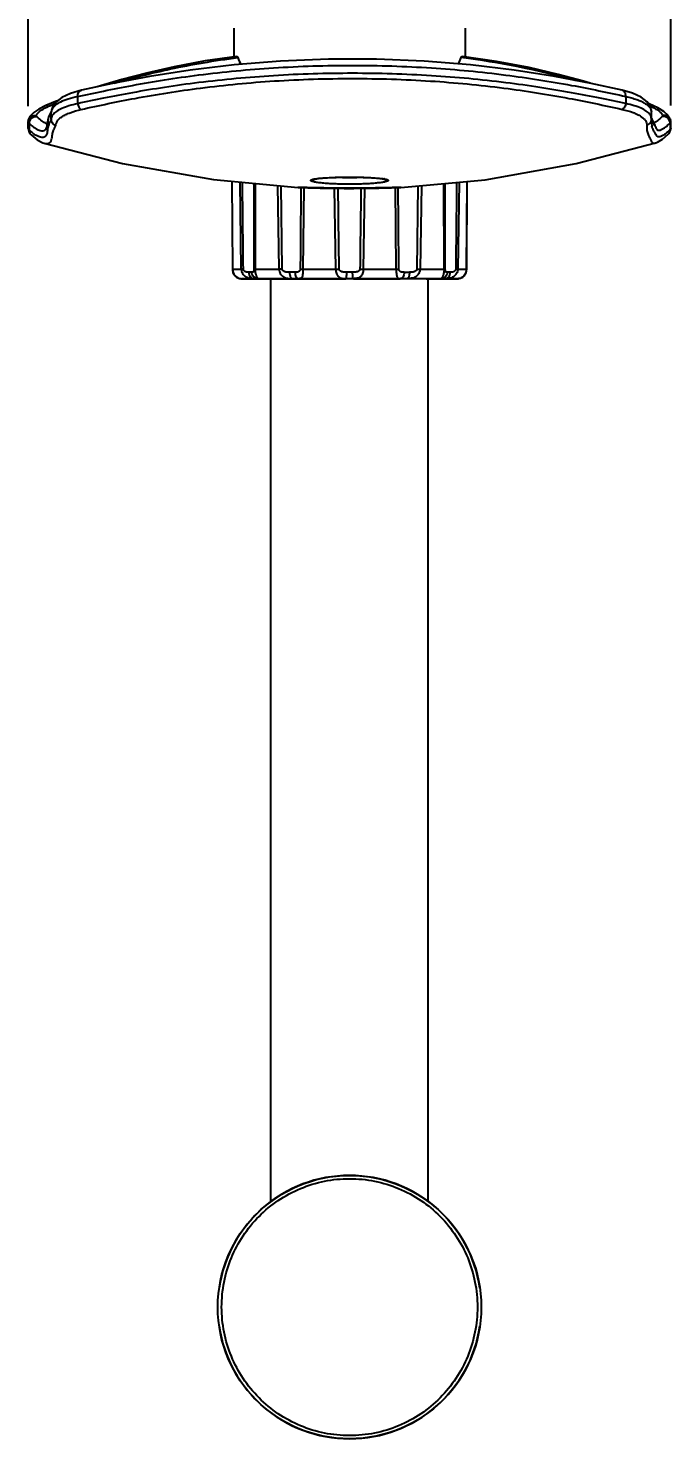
# Model space of a CAD drawing. Header units: millimetres. Extents: x 3856 to 4906, y -261 to 1224.
# Drawn here: x 4569.6 to 4669.5, y 260.4 to 480 of the extents above; entities that cross this region are included whole.
import ezdxf

# ---------------------------------------------------------------- set-up
doc = ezdxf.new("R2010")
doc.units = ezdxf.units.MM
doc.header["$LTSCALE"] = 0.1
doc.layers.add('02___PRT_ALL_AXES', color=7, linetype='Continuous')
doc.styles.get("Standard").update_dxf_attribs({"font": 'arial.ttf'})
doc.dimstyles.new('STANDARD-2', dxfattribs={"dimscale": 5, "dimtxt": 2.5, "dimasz": 2.5, "dimexe": 0.5, "dimexo": 0.5, "dimgap": 0.5, "dimtad": 1, "dimzin": 12, "dimdsep": 46, "dimtxsty": 'Standard', "dimcen": 0.09, "dimclrd": 1, "dimclre": 1, "dimadec": 0, "dimazin": 0, "dimtp": 0.01, "dimtm": 0.01, "dimtfac": 1, "dimtofl": 0, "dimtmove": 0, "dimatfit": 3, "dimldrblk": 'DOT', "dimfxl": 0, "dimtolj": 1, "dimarcsym": 0})

# ---------------------------------------------------------------- blocks, each defined once
blk = doc.blocks.new('*D179')
at = {"color": 3, "lineweight": -2}
for p, q in [((4569.57, 467.84), (4569.57, 521.74)), ((4669.55, 467.94), (4669.55, 521.74)), ((4582.07, 519.24), (4657.05, 519.24))]:
    blk.add_line(p, q, dxfattribs=at)
at = {"color": 3}
for points in [[(4582.07, 521.32), (4582.07, 517.16), (4569.57, 519.24)], [(4657.05, 521.32), (4657.05, 517.16), (4669.55, 519.24)]]:
    blk.add_solid(points, dxfattribs=at)
at = {"layer": 'Defpoints', "color": 0}
for p in [(4669.55, 519.24), (4569.57, 465.34), (4669.55, 465.44)]:
    blk.add_point(p, dxfattribs=at)
at = {"color": 0, "insert": (4654.61, 534.51), "char_height": 12.5, "attachment_point": 2}
blk.add_mtext('\\A1;100', dxfattribs=at)
blk = doc.blocks.new('_Dot')
at = {"color": 0, "linetype": 'ByBlock', "lineweight": -2}
blk.add_line((-0.5, 0), (-1, 0), dxfattribs=at)
at = {"color": 0, "linetype": 'ByBlock', "const_width": 0.5}
blk.add_lwpolyline([(-0.25, 0, 1), (0.25, 0, 1)], format="xyb", close=True, dxfattribs=at)

msp = doc.modelspace()

# ---------------------------------------------------------------- linework, layer by layer
at = {"color": 7, "linetype": 'Continuous'}
for p, q in [((4601.562, 479.98), (4601.562, 475.531)), ((4637.562, 479.98), (4637.562, 475.53)), ((4577.833, 470.312), (4577.833, 470.313)), ((4661.965, 470.325), (4661.965, 470.325)), ((4573.176, 467.114), (4572.726, 466.159)), ((4573.263, 467.601), (4573.131, 466.865)), ((4573.131, 465.803), (4573.131, 466.871)), ((4573.131, 465.804), (4573.132, 465.736)), ((4573.132, 465.741), (4573.132, 465.736)), ((4666.522, 465.506), (4666.531, 465.733)), ((4666.531, 465.734), (4666.531, 465.733)), ((4666.538, 465.897), (4666.538, 466.965)), ((4666.538, 466.965), (4666.538, 466.958)), ((4666.664, 465.79), (4666.642, 465.915)), ((4666.955, 465.214), (4666.664, 465.79)), ((4669.53, 465.648), (4669.166, 466.41)), ((4669.529, 465.65), (4669.53, 465.648)), ((4669.549, 465.437), (4669.529, 465.65)), ((4569.559, 465.484), (4569.556, 465.399)), ((4569.556, 464.347), (4569.556, 465.399)), ((4569.556, 464.348), (4569.625, 463.952)), ((4569.997, 463.403), (4569.997, 463.404)), ((4666.522, 465.506), (4666.522, 465.506)), ((4669.163, 463.49), (4669.163, 463.49)), ((4669.51, 464.087), (4669.549, 464.386)), ((4669.549, 464.386), (4669.549, 465.437)), ((4669.549, 465.437), (4669.549, 465.437)), ((4572.043, 462.087), (4572.046, 462.086)), ((4667.186, 462.124), (4667.205, 462.13)), ((4598.402, 456.402), (4611.543, 455.199)), ((4601.238, 456.142), (4601.333, 442.469)), ((4601.246, 456.141), (4601.34, 442.467)), ((4602.71, 442.469), (4602.525, 456.024)), ((4604.874, 455.809), (4604.851, 442.47)), ((4608.594, 442.471), (4608.376, 455.488)), ((4609.086, 442.479), (4608.918, 455.439)), ((4611.544, 455.198), (4611.502, 455.201)), ((4611.574, 455.197), (4611.544, 455.198)), ((4611.574, 455.197), (4611.644, 455.194)), ((4611.644, 455.194), (4611.861, 455.185)), ((4611.861, 455.185), (4612.513, 455.162)), ((4612.176, 455.184), (4613.073, 455.16)), ((4612.43, 455.165), (4612.304, 442.471)), ((4612.43, 455.177), (4612.43, 455.165)), ((4612.513, 455.162), (4613.048, 455.145)), ((4613.048, 455.145), (4613.539, 455.131)), ((4613.073, 455.16), (4613.899, 455.139)), ((4613.539, 455.131), (4614.113, 455.115)), ((4613.899, 455.139), (4614.54, 455.125)), ((4614.113, 455.115), (4614.541, 455.105)), ((4614.54, 455.125), (4615.069, 455.115)), ((4614.541, 455.105), (4615.001, 455.095)), ((4615.001, 455.095), (4615.494, 455.085)), ((4615.069, 455.115), (4615.64, 455.105)), ((4615.494, 455.085), (4616.034, 455.076)), ((4615.64, 455.105), (4616.25, 455.096)), ((4616.25, 455.096), (4616.673, 455.091)), ((4616.673, 455.091), (4617.104, 455.086)), ((4617.104, 455.086), (4617.538, 455.082)), ((4617.418, 442.472), (4617.224, 455.06)), ((4617.538, 455.082), (4617.973, 455.079)), ((4617.973, 455.079), (4618.406, 455.076)), ((4618.406, 455.076), (4618.836, 455.074)), ((4618.836, 455.074), (4619.264, 455.074)), ((4619.233, 455.048), (4619.738, 455.048)), ((4619.264, 455.074), (4619.688, 455.073)), ((4619.688, 455.073), (4620.107, 455.074)), ((4619.738, 455.048), (4620.231, 455.049)), ((4620.107, 455.074), (4620.521, 455.075)), ((4620.231, 455.049), (4620.71, 455.051)), ((4620.521, 455.075), (4620.93, 455.077)), ((4620.71, 455.051), (4621.177, 455.054)), ((4620.93, 455.077), (4621.529, 455.081)), ((4621.177, 455.054), (4621.632, 455.058)), ((4621.529, 455.081), (4622.112, 455.087)), ((4621.632, 455.058), (4622.075, 455.062)), ((4621.896, 455.06), (4621.702, 442.472)), ((4622.075, 455.062), (4622.506, 455.068)), ((4622.112, 455.087), (4622.677, 455.094)), ((4622.506, 455.068), (4622.925, 455.074)), ((4622.677, 455.094), (4623.222, 455.101)), ((4622.925, 455.074), (4623.331, 455.08)), ((4623.222, 455.101), (4623.747, 455.11)), ((4623.331, 455.08), (4623.725, 455.087)), ((4623.725, 455.087), (4624.106, 455.095)), ((4623.747, 455.11), (4624.413, 455.122)), ((4624.106, 455.095), (4624.652, 455.107)), ((4624.413, 455.122), (4625.036, 455.136)), ((4624.652, 455.107), (4625.167, 455.12)), ((4625.036, 455.136), (4625.748, 455.152)), ((4625.167, 455.12), (4625.647, 455.133)), ((4625.647, 455.133), (4626.087, 455.146)), ((4625.748, 455.152), (4627.438, 455.198)), ((4626.087, 455.146), (4626.599, 455.162)), ((4626.599, 455.162), (4627.097, 455.18)), ((4626.816, 442.471), (4626.69, 455.165)), ((4627.097, 455.18), (4627.419, 455.192)), ((4627.419, 455.192), (4627.533, 455.197)), ((4627.438, 455.198), (4627.523, 455.2)), ((4627.523, 455.2), (4627.54, 455.2)), ((4627.533, 455.197), (4627.56, 455.198)), ((4627.603, 455.201), (4627.56, 455.198)), ((4630.202, 455.44), (4630.035, 442.479)), ((4630.745, 455.49), (4630.526, 442.471)), ((4634.27, 442.47), (4634.247, 455.81)), ((4636.598, 456.025), (4636.413, 442.469)), ((4637.784, 442.467), (4637.878, 456.142)), ((4637.791, 442.469), (4637.886, 456.143)), ((4602.565, 440.99), (4602.722, 440.98)), ((4604.681, 440.978), (4602.72, 440.98)), ((4602.762, 440.98), (4602.726, 440.98)), ((4602.726, 440.98), (4602.758, 440.98)), ((4602.762, 440.98), (4605.282, 440.982)), ((4606.313, 440.977), (4604.681, 440.978)), ((4605.282, 440.982), (4610.62, 440.984)), ((4610.62, 440.982), (4606.313, 440.98)), ((4610.62, 440.984), (4618.957, 440.984)), ((4618.957, 440.983), (4610.62, 440.982)), ((4627.457, 440.984), (4618.957, 440.984)), ((4619.56, 440.983), (4618.957, 440.983)), ((4627.457, 440.983), (4619.56, 440.983)), ((4632.741, 440.983), (4627.457, 440.984)), ((4628.585, 440.982), (4627.457, 440.983)), ((4632.812, 440.98), (4628.585, 440.982)), ((4632.741, 440.983), (4634.443, 440.982)), ((4633.843, 440.977), (4632.812, 440.977)), ((4636.399, 440.98), (4633.843, 440.977)), ((4634.443, 440.982), (4636.399, 440.98)), ((4636.408, 440.98), (4636.367, 440.98)), ((4636.402, 440.98), (4636.399, 440.98)), ((4636.402, 440.98), (4636.556, 440.99))]:
    msp.add_line(p, q, dxfattribs=at)
at = {"color": 9, "linetype": 'Continuous'}
for p, q in [((4577.261, 468.23), (4577.261, 469.338)), ((4662.543, 469.35), (4662.543, 468.243)), ((4573.131, 466.877), (4573.131, 466.871)), ((4666.538, 466.972), (4666.538, 466.965)), ((4569.693, 465.179), (4569.693, 464.13)), ((4668.943, 463.719), (4668.91, 463.692)), ((4669.435, 465.233), (4669.435, 464.183)), ((4601.333, 442.469), (4601.34, 442.467)), ((4601.34, 442.467), (4602.71, 442.469)), ((4604.362, 441.982), (4603.88, 441.982)), ((4604.851, 442.47), (4608.594, 442.471)), ((4609.086, 442.479), (4608.594, 442.471)), ((4611.063, 441.984), (4610.228, 441.984)), ((4612.304, 442.471), (4617.418, 442.472)), ((4620.042, 441.985), (4619.078, 441.985)), ((4621.702, 442.472), (4626.816, 442.471)), ((4628.057, 441.984), (4628.892, 441.984)), ((4630.035, 442.479), (4630.526, 442.471)), ((4630.526, 442.471), (4634.27, 442.47)), ((4635.243, 441.982), (4634.761, 441.982)), ((4636.413, 442.469), (4637.784, 442.467)), ((4637.791, 442.469), (4637.784, 442.467)), ((4602.759, 440.98), (4602.758, 440.98)), ((4602.762, 440.98), (4602.759, 440.98)), ((4620.163, 440.984), (4625.728, 440.984)), ((4625.728, 440.984), (4627.457, 440.984)), ((4631.473, 440.983), (4632.741, 440.983)), ((4636.362, 440.98), (4636.366, 440.98)), ((4636.366, 440.98), (4636.399, 440.98))]:
    msp.add_line(p, q, dxfattribs=at)
at = {"color": 7, "linetype": 'Continuous'}
for points in [[(4661.965, 470.325), (4657.17, 471.369), (4651.481, 472.462), (4645.171, 473.463), (4638.359, 474.284), (4631.174, 474.861), (4623.759, 475.158), (4616.261, 475.159), (4608.833, 474.864), (4601.624, 474.288), (4594.777, 473.468), (4588.42, 472.466), (4582.675, 471.366), (4577.833, 470.312)], [(4602.039, 475.601), (4597.087, 474.878), (4592.266, 473.978), (4587.943, 472.998), (4584.128, 471.995), (4580.82, 471.019), (4580.283, 470.846)], [(4657.016, 471.399), (4655.977, 471.715), (4652.035, 472.784), (4647.509, 473.84), (4642.41, 474.815), (4637.084, 475.601)], [(4577.833, 470.313), (4576.159, 469.833), (4574.792, 469.215), (4573.834, 468.486), (4573.263, 467.601)], [(4666.538, 466.958), (4666.425, 467.635), (4665.875, 468.523), (4664.938, 469.247), (4663.598, 469.857), (4661.965, 470.325)], [(4574.107, 468.693), (4573.792, 468.573), (4572.322, 467.946), (4571.214, 467.39), (4570.404, 466.858), (4569.826, 466.245), (4569.559, 465.485)], [(4669.166, 466.41), (4668.484, 467.025), (4667.516, 467.596), (4666.182, 468.217), (4666.025, 468.28)], [(4572.726, 466.159), (4572.55, 465.194), (4572.511, 464.938)], [(4666.531, 465.734), (4666.538, 465.869), (4666.538, 465.897)], [(4569.625, 463.952), (4569.817, 463.603), (4569.997, 463.403)], [(4569.997, 463.404), (4570.965, 462.617), (4571.843, 462.154), (4572.046, 462.086)], [(4667.117, 464.91), (4667.135, 464.893), (4666.955, 465.214)], [(4667.205, 462.13), (4667.487, 462.235), (4668.277, 462.704), (4669.163, 463.49)], [(4669.163, 463.49), (4669.341, 463.712), (4669.51, 464.087)], [(4572.046, 462.086), (4584.236, 458.914), (4598.402, 456.402)], [(4627.559, 455.198), (4640.676, 456.398), (4654.841, 458.908), (4667.186, 462.124)], [(4611.717, 455.197), (4612.033, 455.188), (4612.176, 455.184)], [(4614.064, 456.462), (4614.066, 456.463), (4614.137, 456.482), (4614.283, 456.513), (4614.489, 456.547), (4614.745, 456.581), (4615.043, 456.614), (4615.376, 456.644), (4615.741, 456.671), (4616.134, 456.695), (4616.554, 456.717), (4617.001, 456.735), (4617.473, 456.751), (4617.972, 456.764), (4618.493, 456.773), (4619.03, 456.778), (4619.575, 456.78), (4620.119, 456.778), (4620.654, 456.772), (4621.171, 456.763), (4621.665, 456.75), (4622.132, 456.734), (4622.573, 456.715), (4622.988, 456.694), (4623.376, 456.67), (4623.735, 456.642), (4624.065, 456.613), (4624.36, 456.58), (4624.614, 456.546), (4624.818, 456.513), (4624.962, 456.482), (4624.977, 456.478)], [(4616.034, 455.076), (4616.326, 455.071), (4616.632, 455.067), (4616.945, 455.063), (4617.259, 455.06), (4617.568, 455.057), (4617.867, 455.054), (4618.156, 455.052), (4618.436, 455.051), (4618.708, 455.049), (4619.233, 455.048)], [(4601.334, 442.469), (4601.348, 442.263), (4601.42, 441.957), (4601.553, 441.671), (4601.744, 441.415), (4601.992, 441.204), (4602.283, 441.057), (4602.565, 440.99)], [(4601.35, 442.257), (4601.35, 442.253), (4601.424, 441.949), (4601.557, 441.663), (4601.749, 441.409), (4601.997, 441.201), (4602.287, 441.056)], [(4636.408, 440.98), (4636.552, 440.989), (4636.834, 441.054), (4637.128, 441.2), (4637.377, 441.41), (4637.57, 441.666), (4637.704, 441.954), (4637.777, 442.261), (4637.791, 442.468)], [(4636.556, 440.99), (4636.835, 441.055), (4637.126, 441.2), (4637.375, 441.409), (4637.567, 441.663), (4637.701, 441.949), (4637.775, 442.254), (4637.791, 442.469)], [(4602.287, 441.056), (4602.569, 440.989), (4602.72, 440.98)]]:
    msp.add_lwpolyline(points, dxfattribs=at)
for centre, radius, start, end in [((4611.613, 478.749), 9.994, 199.57217, 206.11689), ((4627.501, 478.757), 10.007, 334.27082, 340.4068), ((4602.725, 442.427), 1.447, 269.18713, 269.78792), ((4636.4, 442.341), 1.361, 270.32042, 271.16), ((4636.404, 442.212), 1.233, 271.09698, 278.00838)]:
    msp.add_arc(centre, radius, start, end, dxfattribs=at)
at = {"color": 9, "linetype": 'Continuous'}
for centre, radius, start, end in [((4621.688, 353.137), 123.21, 74.47427, 82.89488), ((4576.786, 464.776), 4.247, 168.74366, 170.79647), ((4574.67, 465.523), 1.612, 141.55378, 145.24265), ((4664.983, 465.577), 1.643, 37.59929, 38.99005), ((4669.496, 466.504), 2.97, 190.07185, 191.67961), ((4669.424, 466.489), 2.896, 191.67836, 194.93358), ((4669.393, 466.482), 2.864, 194.94478, 199.22539), ((4573.376, 467.614), 5.049, 231.46887, 232.314), ((4575.562, 463.996), 2.991, 158.50336, 160.34031), ((4669.463, 465.454), 2.938, 187.42577, 194.27802), ((4665.669, 467.636), 2.728, 297.86447, 298.97878), ((4668.462, 464.164), 0.972, 316.14308, 324.83927), ((4668.455, 464.168), 0.98, 324.90792, 0.9208), ((4611.048, 432.07), 23.137, 88.51869, 88.73393), ((4613.55, 457.285), 1.005, 267.84363, 306.66982), ((4625.549, 457.285), 1.005, 232.98651, 272.15344), ((4623.988, 450.911), 5.692, 79.85618, 80.06443), ((4627.789, 443.055), 12.148, 91.08055, 91.49687), ((4602.971, 442.481), 1.631, 180.49732, 191.58159), ((4602.922, 442.472), 1.581, 191.61191, 191.9249), ((4602.93, 442.474), 1.589, 191.92772, 203.46678), ((4602.893, 442.459), 1.549, 203.50125, 204.71086), ((4602.88, 442.453), 1.535, 204.70264, 213.7606), ((4602.844, 442.43), 1.492, 213.80145, 215.44459), ((4602.827, 442.417), 1.47, 215.43119, 225.33404), ((4615.367, 580.944), 138.487, 270.84828, 271.06417), ((4623.801, 583.588), 141.132, 268.93611, 269.14794), ((4636.299, 442.415), 1.468, 314.19252, 324.14568), ((4636.282, 442.428), 1.489, 324.13245, 325.81561), ((4636.245, 442.452), 1.534, 325.85828, 335.08952), ((4636.232, 442.458), 1.548, 335.08095, 336.23259), ((4636.195, 442.474), 1.588, 336.26902, 348.18967), ((4636.144, 442.482), 1.64, 348.25578, 359.47343), ((4602.787, 442.379), 1.415, 225.3947, 228.8366), ((4602.778, 442.369), 1.402, 228.8309, 237.34121), ((4602.738, 442.31), 1.332, 249.05594, 254.27037), ((4636.399, 441.955), 0.975, 270.00196, 270.51169), ((4636.388, 442.306), 1.327, 285.58505, 290.60019), ((4636.348, 442.366), 1.398, 302.25164, 310.42713), ((4636.34, 442.376), 1.412, 310.4223, 314.13246)]:
    msp.add_arc(centre, radius, start, end, dxfattribs=at)
for points, knots in [([(4582.913, 471.413), (4585.817, 472.26), (4590.421, 473.422), (4596.874, 474.658), (4600.383, 475.173), (4602.196, 475.401)], [0, 0, 0, 0, 0.4603703, 0.721939, 1, 1, 1, 1]), ([(4577.261, 469.338), (4578.595, 469.638), (4581.43, 470.247), (4585.923, 471.132), (4590.866, 471.978), (4598.164, 473.019), (4607.921, 473.947), (4620.011, 474.324), (4632.087, 473.945), (4643.472, 472.855), (4653.552, 471.264), (4659.745, 469.976), (4662.543, 469.35)], [0, 0, 0, 0, 0.0476823, 0.1011532, 0.1596981, 0.2225893, 0.3582652, 0.501333, 0.6442321, 0.7793949, 0.8999905, 1, 1, 1, 1]), ([(4662.543, 468.243), (4661.226, 468.532), (4658.423, 469.12), (4653.976, 469.976), (4649.072, 470.797), (4641.815, 471.81), (4632.092, 472.715), (4620.022, 473.084), (4607.935, 472.717), (4598.176, 471.815), (4590.873, 470.803), (4585.926, 469.979), (4581.432, 469.117), (4578.595, 468.522), (4577.261, 468.23)], [0, 0, 0, 0, 0.0470471, 0.0999555, 0.1580208, 0.2205179, 0.3556492, 0.4985403, 0.6416402, 0.7773655, 0.8403073, 0.8988768, 0.9523399, 1, 1, 1, 1]), ([(4577.261, 469.338), (4577.252, 469.45), (4577.263, 469.672), (4577.373, 469.975), (4577.567, 470.206), (4577.743, 470.292), (4577.833, 470.312)], [0, 0, 0, 0, 0.2766773, 0.536291, 0.7753732, 1, 1, 1, 1]), ([(4577.804, 467.325), (4580.592, 467.954), (4586.754, 469.243), (4596.773, 470.825), (4608.063, 471.9), (4620.011, 472.275), (4631.945, 471.899), (4643.19, 470.819), (4653.135, 469.24), (4659.241, 467.96), (4661.997, 467.338)], [0, 0, 0, 0, 0.1009692, 0.2223562, 0.3581328, 0.5013657, 0.6444155, 0.7796513, 0.9001855, 1, 1, 1, 1]), ([(4662.543, 469.35), (4662.552, 469.463), (4662.541, 469.685), (4662.429, 469.987), (4662.233, 470.219), (4662.055, 470.304), (4661.965, 470.325)], [0, 0, 0, 0, 0.2757086, 0.5349178, 0.7743871, 1, 1, 1, 1]), ([(4570.851, 466.36), (4570.845, 466.394), (4570.849, 466.467), (4570.896, 466.569), (4570.966, 466.667), (4571.052, 466.77), (4571.154, 466.876), (4571.323, 467.03), (4571.59, 467.227), (4571.979, 467.46), (4572.653, 467.813), (4573.21, 468.062), (4573.607, 468.231)], [0, 0, 0, 0, 0.0300246, 0.0614743, 0.0966217, 0.1354946, 0.1782889, 0.2254999, 0.3352156, 0.4674038, 0.6223799, 1, 1, 1, 1]), ([(4577.261, 469.338), (4576.753, 469.225), (4575.838, 468.991), (4574.787, 468.59), (4574.124, 468.225), (4573.653, 467.892), (4573.369, 467.589), (4573.256, 467.368)], [0, 0, 0, 0, 0.341738, 0.620222, 0.7361016, 0.8371364, 1, 1, 1, 1]), ([(4577.261, 468.23), (4576.801, 468.13), (4575.961, 467.922), (4574.845, 467.527), (4573.997, 467.084), (4573.559, 466.718), (4573.407, 466.526)], [0, 0, 0, 0, 0.3305549, 0.6064905, 0.8281292, 1, 1, 1, 1]), ([(4577.261, 468.23), (4577.277, 468.042), (4577.387, 467.683), (4577.651, 467.407), (4577.804, 467.325)], [0, 0, 0, 0, 0.5202359, 1, 1, 1, 1]), ([(4662.543, 468.243), (4662.528, 468.055), (4662.418, 467.695), (4662.151, 467.42), (4661.997, 467.338)], [0, 0, 0, 0, 0.5196078, 1, 1, 1, 1]), ([(4662.543, 469.35), (4662.85, 469.283), (4663.429, 469.142), (4664.234, 468.894), (4664.923, 468.623), (4665.495, 468.33), (4665.947, 468.02), (4666.279, 467.692), (4666.488, 467.342), (4666.537, 467.091), (4666.538, 466.972)], [0, 0, 0, 0, 0.1919124, 0.3633563, 0.5139984, 0.6441391, 0.7546958, 0.8477365, 0.9271985, 1, 1, 1, 1]), ([(4666.26, 466.611), (4666.111, 466.795), (4665.686, 467.145), (4664.867, 467.569), (4663.794, 467.949), (4662.986, 468.149), (4662.543, 468.243)], [0, 0, 0, 0, 0.1724571, 0.3942945, 0.6700326, 1, 1, 1, 1]), ([(4666.271, 467.892), (4666.548, 467.763), (4667.035, 467.521), (4667.584, 467.191), (4667.909, 466.932), (4668.119, 466.721), (4668.23, 466.537), (4668.253, 466.415)], [0, 0, 0, 0, 0.3627838, 0.6454779, 0.7581417, 0.8531932, 1, 1, 1, 1]), ([(4569.559, 465.484), (4569.571, 465.632), (4569.661, 465.925), (4569.974, 466.26), (4570.401, 466.428), (4570.709, 466.404), (4570.851, 466.361)], [0, 0, 0, 0, 0.2494765, 0.4990883, 0.7493399, 1, 1, 1, 1]), ([(4570.978, 466.132), (4570.833, 466.175), (4570.516, 466.192), (4570.082, 466.002), (4569.773, 465.641), (4569.695, 465.332), (4569.693, 465.179)], [0, 0, 0, 0, 0.2486296, 0.4988492, 0.7498183, 1, 1, 1, 1]), ([(4570.978, 466.132), (4570.958, 466.151), (4570.897, 466.214), (4570.846, 466.301), (4570.851, 466.36)], [0, 0, 0, 0, 0.3214692, 1, 1, 1, 1]), ([(4572.35, 465.146), (4572.127, 465.245), (4571.642, 465.543), (4571.21, 465.909), (4570.978, 466.132)], [0, 0, 0, 0, 0.4316454, 1, 1, 1, 1]), ([(4572.621, 465.605), (4572.63, 465.649), (4572.672, 465.839), (4572.729, 466.025), (4572.784, 466.163)], [0, 0, 0, 0, 0.2354124, 1, 1, 1, 1]), ([(4573.132, 465.741), (4573.094, 465.686), (4572.957, 465.481), (4572.845, 465.259), (4572.779, 465.092)], [0, 0, 0, 0, 0.2699625, 1, 1, 1, 1]), ([(4572.784, 466.163), (4572.805, 466.216), (4572.901, 466.44), (4573.025, 466.652), (4573.132, 466.807)], [0, 0, 0, 0, 0.2310924, 1, 1, 1, 1]), ([(4573.256, 467.368), (4573.216, 467.291), (4573.153, 467.131), (4573.131, 466.961), (4573.131, 466.877)], [0, 0, 0, 0, 0.508601, 1, 1, 1, 1]), ([(4573.345, 466.442), (4573.278, 466.346), (4573.17, 466.143), (4573.131, 465.914), (4573.131, 465.805)], [0, 0, 0, 0, 0.5173053, 1, 1, 1, 1]), ([(4573.862, 464.816), (4573.857, 464.94), (4573.892, 465.201), (4574.083, 465.573), (4574.405, 465.921), (4574.85, 466.249), (4575.417, 466.558), (4576.399, 466.967), (4577.22, 467.193), (4577.804, 467.325)], [0, 0, 0, 0, 0.0749987, 0.1555605, 0.248655, 0.3587039, 0.4880641, 0.6379545, 1, 1, 1, 1]), ([(4661.997, 467.338), (4662.57, 467.212), (4663.37, 466.988), (4664.327, 466.586), (4664.878, 466.284), (4665.307, 465.962), (4665.614, 465.62), (4665.791, 465.253), (4665.816, 464.997), (4665.807, 464.876)], [0, 0, 0, 0, 0.3632213, 0.5130243, 0.6421732, 0.7516984, 0.8442181, 0.9245331, 1, 1, 1, 1]), ([(4666.531, 465.733), (4666.523, 465.635), (4666.476, 465.44), (4666.319, 465.183), (4666.09, 464.984), (4665.904, 464.902), (4665.807, 464.876)], [0, 0, 0, 0, 0.2478294, 0.4965451, 0.7473241, 1, 1, 1, 1]), ([(4666.538, 465.898), (4666.538, 466.015), (4666.491, 466.263), (4666.363, 466.478), (4666.284, 466.58)], [0, 0, 0, 0, 0.4783441, 1, 1, 1, 1]), ([(4668.148, 466.185), (4667.953, 465.983), (4667.59, 465.642), (4667.18, 465.355), (4666.991, 465.25)], [0, 0, 0, 0, 0.5642567, 1, 1, 1, 1]), ([(4668.253, 466.415), (4668.256, 466.398), (4668.255, 466.31), (4668.196, 466.235), (4668.148, 466.185)], [0, 0, 0, 0, 0.2026246, 1, 1, 1, 1]), ([(4669.435, 465.233), (4669.433, 465.386), (4669.355, 465.695), (4669.047, 466.056), (4668.612, 466.246), (4668.294, 466.228), (4668.148, 466.185)], [0, 0, 0, 0, 0.2498103, 0.5005091, 0.7509265, 1, 1, 1, 1]), ([(4668.253, 466.415), (4668.448, 466.476), (4668.886, 466.474), (4669.239, 466.213), (4669.358, 466.048)], [0, 0, 0, 0, 0.5006471, 1, 1, 1, 1]), ([(4569.556, 465.399), (4569.556, 465.384), (4569.559, 465.365), (4569.565, 465.346), (4569.567, 465.341)], [0, 0, 0, 0, 0.735745, 1, 1, 1, 1]), ([(4569.556, 464.348), (4569.556, 464.311), (4569.592, 464.226), (4569.654, 464.164), (4569.693, 464.13)], [0, 0, 0, 0, 0.4129291, 1, 1, 1, 1]), ([(4569.567, 465.341), (4569.569, 465.335), (4569.58, 465.309), (4569.596, 465.286), (4569.609, 465.268)], [0, 0, 0, 0, 0.228466, 1, 1, 1, 1]), ([(4569.609, 465.268), (4569.614, 465.261), (4569.64, 465.229), (4569.669, 465.2), (4569.693, 465.179)], [0, 0, 0, 0, 0.2264322, 1, 1, 1, 1]), ([(4569.997, 463.404), (4569.9, 463.496), (4569.742, 463.723), (4569.691, 463.995), (4569.693, 464.13)], [0, 0, 0, 0, 0.4986532, 1, 1, 1, 1]), ([(4569.693, 465.179), (4569.879, 465.007), (4570.222, 464.699), (4570.74, 464.342), (4571.201, 464.118), (4571.607, 464.01), (4571.919, 464.023), (4572.125, 464.113), (4572.311, 464.264), (4572.484, 464.592), (4572.52, 464.895), (4572.542, 465.069)], [0, 0, 0, 0, 0.1970026, 0.3572491, 0.4866796, 0.592265, 0.6810104, 0.7225291, 0.7649902, 0.8640625, 1, 1, 1, 1]), ([(4570.231, 463.665), (4570.187, 463.699), (4570.004, 463.85), (4569.827, 464.008), (4569.693, 464.13)], [0, 0, 0, 0, 0.2348092, 1, 1, 1, 1]), ([(4572.746, 465.002), (4572.658, 464.757), (4572.583, 464.392), (4572.534, 463.933), (4572.48, 463.593), (4572.372, 463.306), (4572.192, 463.115), (4571.99, 462.996), (4571.67, 462.958), (4571.252, 463.054), (4570.777, 463.275), (4570.458, 463.489), (4570.289, 463.619)], [0, 0, 0, 0, 0.1917686, 0.2714431, 0.3397994, 0.4459795, 0.489534, 0.530746, 0.6164122, 0.7180896, 0.8435103, 1, 1, 1, 1]), ([(4572.046, 462.086), (4572.158, 462.052), (4572.372, 462.007), (4572.691, 462.029), (4572.965, 462.182), (4573.159, 462.477), (4573.234, 462.804), (4573.274, 463.123), (4573.325, 463.53), (4573.426, 463.98), (4573.631, 464.449), (4573.779, 464.692), (4573.862, 464.816)], [0, 0, 0, 0, 0.0930985, 0.1736081, 0.2494535, 0.3351728, 0.4462802, 0.5148906, 0.5924051, 0.77392, 0.8802792, 1, 1, 1, 1]), ([(4572.535, 465.073), (4572.519, 465.078), (4572.457, 465.101), (4572.396, 465.126), (4572.35, 465.146)], [0, 0, 0, 0, 0.2417138, 1, 1, 1, 1]), ([(4572.542, 465.069), (4572.546, 465.099), (4572.562, 465.228), (4572.578, 465.357), (4572.594, 465.455)], [0, 0, 0, 0, 0.2361854, 1, 1, 1, 1]), ([(4665.807, 464.876), (4665.795, 464.6), (4665.79, 464.098), (4665.98, 463.444), (4666.192, 463.022), (4666.347, 462.748), (4666.464, 462.538), (4666.563, 462.358), (4666.671, 462.219), (4666.75, 462.146), (4666.84, 462.099), (4666.943, 462.082), (4667.061, 462.091), (4667.143, 462.111), (4667.187, 462.124)], [0, 0, 0, 0, 0.2430849, 0.4363072, 0.5925445, 0.657615, 0.7139883, 0.8033416, 0.8382872, 0.868555, 0.8966347, 0.9260026, 0.9597553, 1, 1, 1, 1]), ([(4666.549, 465.074), (4666.545, 465.108), (4666.528, 465.251), (4666.522, 465.396), (4666.522, 465.506)], [0, 0, 0, 0, 0.2375174, 1, 1, 1, 1]), ([(4668.91, 463.692), (4668.757, 463.563), (4668.529, 463.393), (4668.222, 463.215), (4668.028, 463.124), (4667.857, 463.066), (4667.71, 463.039), (4667.582, 463.048), (4667.473, 463.097), (4667.382, 463.182), (4667.256, 463.354), (4667.137, 463.578), (4666.991, 463.841), (4666.854, 464.091), (4666.718, 464.388), (4666.646, 464.61), (4666.615, 464.729)], [0, 0, 0, 0, 0.172716, 0.2439722, 0.3053174, 0.3569256, 0.3992152, 0.4338557, 0.4656317, 0.4998958, 0.540441, 0.6483705, 0.7183844, 0.8002022, 0.8938168, 1, 1, 1, 1]), ([(4666.689, 465.539), (4666.731, 465.416), (4666.827, 465.193), (4666.942, 464.981), (4666.995, 464.882)], [0, 0, 0, 0, 0.5373277, 1, 1, 1, 1]), ([(4666.995, 464.882), (4667.063, 464.757), (4667.156, 464.583), (4667.279, 464.371), (4667.377, 464.228), (4667.528, 464.086), (4667.741, 464.083), (4667.92, 464.13), (4668.163, 464.224), (4668.511, 464.424), (4668.968, 464.771), (4669.274, 465.066), (4669.435, 465.233)], [0, 0, 0, 0, 0.1325033, 0.1838804, 0.2268423, 0.2949028, 0.3657497, 0.4120451, 0.4675739, 0.6065544, 0.7836307, 1, 1, 1, 1]), ([(4669.435, 464.183), (4669.393, 464.14), (4669.234, 463.98), (4669.069, 463.826), (4668.943, 463.719)], [0, 0, 0, 0, 0.2660405, 1, 1, 1, 1]), ([(4669.435, 465.233), (4669.453, 465.251), (4669.506, 465.307), (4669.549, 465.383), (4669.549, 465.437)], [0, 0, 0, 0, 0.3133216, 1, 1, 1, 1]), ([(4669.549, 464.385), (4669.549, 464.37), (4669.535, 464.291), (4669.48, 464.227), (4669.435, 464.183)], [0, 0, 0, 0, 0.200312, 1, 1, 1, 1]), ([(4611.559, 455.201), (4611.545, 455.201), (4611.54, 455.2), (4611.498, 455.203), (4611.502, 455.201)], [0, 0, 0, 0, 0.7705589, 1, 1, 1, 1]), ([(4627.472, 455.199), (4627.045, 455.188), (4625.952, 455.156), (4623.321, 455.096), (4619.575, 455.058), (4615.826, 455.095), (4613.183, 455.155), (4612.08, 455.188), (4611.646, 455.199)], [0, 0, 0, 0, 0.0808773, 0.207225, 0.4989127, 0.7908492, 0.917736, 1, 1, 1, 1]), ([(4613.512, 456.28), (4613.512, 456.304), (4613.542, 456.34), (4613.595, 456.372), (4613.685, 456.414), (4613.839, 456.459), (4613.973, 456.488), (4614.049, 456.503)], [0, 0, 0, 0, 0.1150855, 0.2024998, 0.313936, 0.6103469, 1, 1, 1, 1]), ([(4625.587, 456.28), (4625.587, 456.256), (4625.553, 456.217), (4625.496, 456.182), (4625.397, 456.136), (4625.23, 456.085), (4624.982, 456.029), (4624.68, 455.975), (4624.19, 455.906), (4623.494, 455.834), (4622.587, 455.769), (4621.61, 455.723), (4620.591, 455.695), (4619.553, 455.685), (4618.515, 455.695), (4617.496, 455.722), (4616.518, 455.769), (4615.609, 455.834), (4614.913, 455.906), (4614.422, 455.975), (4614.119, 456.028), (4613.871, 456.085), (4613.703, 456.136), (4613.603, 456.182), (4613.546, 456.217), (4613.513, 456.256), (4613.512, 456.281)], [0, 0, 0, 0, 0.0060775, 0.0107597, 0.016747, 0.0326887, 0.0535866, 0.0788673, 0.1078956, 0.1748029, 0.2500801, 0.3306842, 0.4144435, 0.4996887, 0.5849563, 0.6687626, 0.749436, 0.8248669, 0.8918744, 0.9209752, 0.9463083, 0.9672495, 0.9832147, 0.9892074, 0.9939001, 1, 1, 1, 1]), ([(4614.049, 456.503), (4614.203, 456.532), (4614.545, 456.582), (4615.333, 456.663), (4616.465, 456.733), (4617.93, 456.78), (4619.472, 456.797), (4621.018, 456.783), (4622.495, 456.739), (4623.645, 456.672), (4624.453, 456.594), (4624.809, 456.545), (4624.97, 456.517)], [0, 0, 0, 0, 0.0428492, 0.0947461, 0.2170624, 0.3537145, 0.496562, 0.6397257, 0.7773536, 0.9017014, 0.9551596, 1, 1, 1, 1]), ([(4621.796, 456.745), (4621.056, 456.703), (4619.571, 456.667), (4618.087, 456.701), (4617.346, 456.743)], [0, 0, 0, 0, 0.4996821, 1, 1, 1, 1]), ([(4624.99, 456.514), (4625.075, 456.498), (4625.224, 456.468), (4625.393, 456.421), (4625.495, 456.377), (4625.553, 456.344), (4625.587, 456.305), (4625.587, 456.281)], [0, 0, 0, 0, 0.3909545, 0.6888652, 0.8006953, 0.8879612, 1, 1, 1, 1]), ([(4627.603, 455.201), (4627.602, 455.202), (4627.598, 455.201), (4627.59, 455.202), (4627.577, 455.201), (4627.566, 455.201), (4627.56, 455.201)], [0, 0, 0, 0, 0.0710171, 0.2618707, 0.5718321, 1, 1, 1, 1]), ([(4603.039, 442.477), (4603.005, 442.477), (4602.895, 442.474), (4602.785, 442.472), (4602.71, 442.469)], [0, 0, 0, 0, 0.3105622, 1, 1, 1, 1]), ([(4602.71, 442.469), (4602.711, 442.349), (4602.747, 442.11), (4602.894, 441.78), (4603.119, 441.499), (4603.4, 441.281), (4603.715, 441.126), (4604.043, 441.033), (4604.366, 440.988), (4604.577, 440.982), (4604.679, 440.982)], [0, 0, 0, 0, 0.1301952, 0.2602166, 0.3897104, 0.5183832, 0.6453915, 0.7697607, 0.8887208, 1, 1, 1, 1]), ([(4603.88, 441.982), (4603.805, 441.982), (4603.648, 441.986), (4603.447, 442.021), (4603.283, 442.09), (4603.163, 442.178), (4603.066, 442.308), (4603.04, 442.42), (4603.039, 442.477)], [0, 0, 0, 0, 0.2057133, 0.4343618, 0.5593797, 0.6940961, 0.8413093, 1, 1, 1, 1]), ([(4603.88, 441.982), (4603.88, 441.853), (4603.919, 441.599), (4604.089, 441.269), (4604.315, 441.074), (4604.52, 440.995), (4604.627, 440.982), (4604.679, 440.982)], [0, 0, 0, 0, 0.2746251, 0.535268, 0.7748602, 0.8886343, 1, 1, 1, 1]), ([(4604.659, 442.478), (4604.659, 442.422), (4604.656, 442.323), (4604.643, 442.194), (4604.619, 442.101), (4604.584, 442.04), (4604.537, 442.005), (4604.483, 441.989), (4604.425, 441.982), (4604.383, 441.982), (4604.362, 441.982)], [0, 0, 0, 0, 0.2455876, 0.4365736, 0.5692652, 0.6633379, 0.741118, 0.81889, 0.9044838, 1, 1, 1, 1]), ([(4605.282, 440.982), (4605.221, 440.982), (4605.1, 440.995), (4604.926, 441.053), (4604.766, 441.146), (4604.578, 441.314), (4604.408, 441.594), (4604.362, 441.853), (4604.362, 441.982)], [0, 0, 0, 0, 0.1200794, 0.2410339, 0.3633883, 0.4876938, 0.7410775, 1, 1, 1, 1]), ([(4604.659, 442.478), (4604.667, 442.477), (4604.688, 442.476), (4604.728, 442.473), (4604.784, 442.471), (4604.827, 442.47), (4604.851, 442.47)], [0, 0, 0, 0, 0.119411, 0.3285111, 0.6238558, 1, 1, 1, 1]), ([(4604.851, 442.47), (4604.853, 442.351), (4604.864, 442.122), (4604.91, 441.847), (4604.961, 441.646), (4605.002, 441.514), (4605.047, 441.396), (4605.092, 441.295), (4605.137, 441.209), (4605.18, 441.139), (4605.218, 441.084), (4605.248, 441.048), (4605.267, 441.025), (4605.278, 441.012), (4605.286, 441.002), (4605.291, 440.995), (4605.294, 440.989), (4605.291, 440.982), (4605.285, 440.982), (4605.282, 440.982)], [0, 0, 0, 0, 0.2231282, 0.4315792, 0.5265081, 0.6138123, 0.6927728, 0.7628167, 0.8236639, 0.8751072, 0.9172783, 0.9503019, 0.9632985, 0.9738615, 0.9819267, 0.9875422, 0.9910875, 0.9934324, 1, 1, 1, 1]), ([(4608.594, 442.471), (4608.595, 442.351), (4608.629, 442.113), (4608.766, 441.783), (4608.98, 441.501), (4609.253, 441.281), (4609.568, 441.126), (4610.024, 441), (4610.382, 440.984), (4610.62, 440.984)], [0, 0, 0, 0, 0.126783, 0.2523235, 0.3761763, 0.4991088, 0.6222711, 0.7468177, 1, 1, 1, 1]), ([(4610.228, 441.984), (4610.119, 441.984), (4609.953, 441.986), (4609.731, 442.007), (4609.563, 442.037), (4609.399, 442.09), (4609.245, 442.175), (4609.122, 442.304), (4609.086, 442.421), (4609.086, 442.479)], [0, 0, 0, 0, 0.2414034, 0.3649019, 0.4899664, 0.6163385, 0.7438074, 0.8719118, 1, 1, 1, 1]), ([(4610.228, 441.984), (4610.228, 441.856), (4610.242, 441.668), (4610.29, 441.433), (4610.337, 441.282), (4610.395, 441.157), (4610.462, 441.062), (4610.536, 441), (4610.594, 440.984), (4610.62, 440.984)], [0, 0, 0, 0, 0.3354968, 0.4898402, 0.6290039, 0.7495064, 0.8497053, 0.9310604, 1, 1, 1, 1]), ([(4611.892, 442.48), (4611.891, 442.423), (4611.874, 442.316), (4611.801, 442.182), (4611.699, 442.091), (4611.583, 442.037), (4611.461, 442.006), (4611.287, 441.986), (4611.153, 441.983), (4611.063, 441.984)], [0, 0, 0, 0, 0.1550894, 0.2902048, 0.4090342, 0.522, 0.6356861, 0.7528008, 1, 1, 1, 1]), ([(4611.063, 441.984), (4611.063, 441.856), (4611.091, 441.61), (4611.197, 441.328), (4611.323, 441.153), (4611.427, 441.058), (4611.542, 440.998), (4611.624, 440.984), (4611.664, 440.984)], [0, 0, 0, 0, 0.302702, 0.5772559, 0.6983193, 0.8075045, 0.9067204, 1, 1, 1, 1]), ([(4612.304, 442.471), (4612.305, 442.353), (4612.299, 442.126), (4612.281, 441.805), (4612.247, 441.529), (4612.196, 441.307), (4612.128, 441.161), (4612.057, 441.081), (4611.975, 441.023), (4611.872, 440.995), (4611.759, 440.985), (4611.697, 440.984), (4611.664, 440.984)], [0, 0, 0, 0, 0.1916803, 0.3689316, 0.5210442, 0.6432382, 0.7376442, 0.7777561, 0.8159075, 0.8981921, 0.9467773, 1, 1, 1, 1]), ([(4611.892, 442.48), (4611.921, 442.479), (4612.058, 442.475), (4612.195, 442.473), (4612.304, 442.471)], [0, 0, 0, 0, 0.2075137, 1, 1, 1, 1]), ([(4617.418, 442.472), (4617.417, 442.353), (4617.44, 442.121), (4617.527, 441.795), (4617.669, 441.512), (4617.86, 441.287), (4618.092, 441.127), (4618.358, 441.031), (4618.65, 440.989), (4618.852, 440.984), (4618.957, 440.984)], [0, 0, 0, 0, 0.1450996, 0.2834977, 0.4112886, 0.5288817, 0.6405052, 0.7523945, 0.8714542, 1, 1, 1, 1]), ([(4619.078, 441.985), (4618.962, 441.984), (4618.79, 441.987), (4618.561, 442.007), (4618.394, 442.038), (4618.234, 442.09), (4618.087, 442.176), (4617.972, 442.307), (4617.94, 442.422), (4617.94, 442.48)], [0, 0, 0, 0, 0.2538893, 0.3792408, 0.5033074, 0.6261878, 0.748745, 0.8728699, 1, 1, 1, 1]), ([(4619.078, 441.985), (4619.078, 441.857), (4619.074, 441.672), (4619.059, 441.436), (4619.045, 441.286), (4619.029, 441.177), (4619.015, 441.105), (4619.005, 441.063), (4618.994, 441.03), (4618.982, 441.003), (4618.968, 440.984), (4618.957, 440.984)], [0, 0, 0, 0, 0.3750582, 0.5447482, 0.6939803, 0.8171789, 0.8676241, 0.9100673, 0.9442853, 0.9702327, 1, 1, 1, 1]), ([(4621.18, 442.48), (4621.179, 442.451), (4621.171, 442.393), (4621.128, 442.285), (4621.032, 442.176), (4620.886, 442.09), (4620.725, 442.038), (4620.558, 442.007), (4620.388, 441.992), (4620.215, 441.985), (4620.1, 441.984), (4620.042, 441.985)], [0, 0, 0, 0, 0.06433, 0.1279084, 0.2519421, 0.3743796, 0.4971537, 0.6211107, 0.7463298, 0.8727236, 1, 1, 1, 1]), ([(4620.163, 440.984), (4620.152, 440.984), (4620.138, 441.003), (4620.126, 441.03), (4620.115, 441.063), (4620.105, 441.105), (4620.09, 441.177), (4620.075, 441.286), (4620.061, 441.436), (4620.046, 441.671), (4620.042, 441.857), (4620.042, 441.985)], [0, 0, 0, 0, 0.0298224, 0.0557709, 0.0899718, 0.1323928, 0.1828191, 0.3059722, 0.4551831, 0.6248884, 1, 1, 1, 1]), ([(4621.702, 442.472), (4621.703, 442.353), (4621.679, 442.121), (4621.592, 441.795), (4621.45, 441.512), (4621.26, 441.287), (4621.028, 441.127), (4620.762, 441.031), (4620.47, 440.989), (4620.268, 440.984), (4620.163, 440.984)], [0, 0, 0, 0, 0.1450998, 0.2834883, 0.411257, 0.5288391, 0.6404864, 0.7524191, 0.8713169, 1, 1, 1, 1]), ([(4626.816, 442.471), (4626.815, 442.353), (4626.821, 442.126), (4626.839, 441.805), (4626.873, 441.529), (4626.925, 441.307), (4626.992, 441.161), (4627.064, 441.081), (4627.123, 441.039), (4627.193, 441.01), (4627.272, 440.993), (4627.362, 440.985), (4627.424, 440.984), (4627.457, 440.984)], [0, 0, 0, 0, 0.1916118, 0.3687992, 0.5208663, 0.643011, 0.7373534, 0.7774676, 0.8155408, 0.8548073, 0.8985828, 0.9474969, 1, 1, 1, 1]), ([(4626.816, 442.471), (4626.855, 442.472), (4626.993, 442.474), (4627.13, 442.477), (4627.228, 442.48)], [0, 0, 0, 0, 0.2879117, 1, 1, 1, 1]), ([(4628.057, 441.984), (4627.967, 441.984), (4627.833, 441.986), (4627.659, 442.007), (4627.537, 442.037), (4627.421, 442.091), (4627.319, 442.182), (4627.246, 442.316), (4627.229, 442.423), (4627.228, 442.48)], [0, 0, 0, 0, 0.247234, 0.3643736, 0.4780607, 0.5910239, 0.7098479, 0.8449696, 1, 1, 1, 1]), ([(4628.057, 441.984), (4628.057, 441.856), (4628.029, 441.61), (4627.923, 441.328), (4627.798, 441.153), (4627.693, 441.058), (4627.578, 440.998), (4627.496, 440.984), (4627.457, 440.984)], [0, 0, 0, 0, 0.3027217, 0.5772686, 0.6983404, 0.8075298, 0.9067487, 1, 1, 1, 1]), ([(4630.526, 442.471), (4630.526, 442.351), (4630.491, 442.113), (4630.355, 441.783), (4630.141, 441.502), (4629.868, 441.281), (4629.553, 441.126), (4629.097, 441), (4628.738, 440.984), (4628.5, 440.984)], [0, 0, 0, 0, 0.1267703, 0.252287, 0.3761061, 0.4990251, 0.6222232, 0.7468025, 1, 1, 1, 1]), ([(4628.892, 441.984), (4628.892, 441.856), (4628.879, 441.668), (4628.83, 441.433), (4628.783, 441.282), (4628.725, 441.157), (4628.659, 441.062), (4628.584, 441), (4628.527, 440.984), (4628.5, 440.984)], [0, 0, 0, 0, 0.3355349, 0.4899088, 0.6290737, 0.7495553, 0.8497167, 0.9310351, 1, 1, 1, 1]), ([(4630.035, 442.479), (4630.034, 442.45), (4630.025, 442.391), (4629.99, 442.31), (4629.936, 442.239), (4629.85, 442.161), (4629.722, 442.09), (4629.557, 442.037), (4629.39, 442.007), (4629.222, 441.991), (4629.056, 441.984), (4628.947, 441.983), (4628.892, 441.984)], [0, 0, 0, 0, 0.064509, 0.128889, 0.1932597, 0.2573802, 0.3846353, 0.5108143, 0.6356834, 0.7589662, 0.8805016, 1, 1, 1, 1]), ([(4634.27, 442.47), (4634.269, 442.351), (4634.257, 442.122), (4634.212, 441.846), (4634.161, 441.646), (4634.12, 441.513), (4634.075, 441.396), (4634.029, 441.295), (4633.984, 441.209), (4633.942, 441.139), (4633.904, 441.084), (4633.874, 441.048), (4633.855, 441.025), (4633.844, 441.012), (4633.836, 441.002), (4633.832, 440.995), (4633.83, 440.989), (4633.832, 440.983), (4633.838, 440.982), (4633.841, 440.982)], [0, 0, 0, 0, 0.2234708, 0.4322297, 0.5273059, 0.6147329, 0.6937887, 0.763917, 0.8248036, 0.8762768, 0.9184615, 0.951589, 0.9646224, 0.975148, 0.9830648, 0.9884941, 0.9919652, 0.9943689, 1, 1, 1, 1]), ([(4634.761, 441.982), (4634.761, 441.853), (4634.714, 441.594), (4634.544, 441.314), (4634.356, 441.146), (4634.196, 441.053), (4634.022, 440.995), (4633.901, 440.982), (4633.841, 440.982)], [0, 0, 0, 0, 0.2588703, 0.5122221, 0.6365406, 0.7589241, 0.8799197, 1, 1, 1, 1]), ([(4634.463, 442.478), (4634.455, 442.477), (4634.434, 442.476), (4634.394, 442.473), (4634.338, 442.471), (4634.295, 442.47), (4634.27, 442.47)], [0, 0, 0, 0, 0.1195187, 0.3286572, 0.6239669, 1, 1, 1, 1]), ([(4636.413, 442.469), (4636.412, 442.349), (4636.375, 442.11), (4636.228, 441.78), (4636.003, 441.499), (4635.723, 441.281), (4635.408, 441.126), (4635.08, 441.032), (4634.757, 440.988), (4634.545, 440.982), (4634.443, 440.982)], [0, 0, 0, 0, 0.1301719, 0.2601661, 0.389625, 0.5182895, 0.6453378, 0.7697143, 0.8889016, 1, 1, 1, 1]), ([(4634.443, 440.982), (4634.496, 440.982), (4634.602, 440.995), (4634.808, 441.074), (4635.033, 441.269), (4635.204, 441.599), (4635.243, 441.853), (4635.243, 441.982)], [0, 0, 0, 0, 0.1113244, 0.2250397, 0.4645796, 0.725275, 1, 1, 1, 1]), ([(4634.761, 441.982), (4634.739, 441.982), (4634.697, 441.983), (4634.639, 441.989), (4634.585, 442.005), (4634.538, 442.039), (4634.503, 442.101), (4634.479, 442.194), (4634.466, 442.323), (4634.463, 442.422), (4634.463, 442.478)], [0, 0, 0, 0, 0.0955711, 0.1811631, 0.259015, 0.3368206, 0.4308924, 0.5635316, 0.7545645, 1, 1, 1, 1]), ([(4636.084, 442.477), (4636.083, 442.448), (4636.076, 442.391), (4636.039, 442.285), (4635.96, 442.178), (4635.839, 442.09), (4635.713, 442.036), (4635.588, 442.005), (4635.432, 441.985), (4635.317, 441.981), (4635.243, 441.982)], [0, 0, 0, 0, 0.0806949, 0.1593457, 0.3063713, 0.4409124, 0.5657905, 0.6832799, 0.7945287, 1, 1, 1, 1]), ([(4636.083, 442.477), (4636.118, 442.477), (4636.227, 442.474), (4636.337, 442.472), (4636.413, 442.469)], [0, 0, 0, 0, 0.3105264, 1, 1, 1, 1]), ([(4602.022, 441.188), (4602.041, 441.176), (4602.118, 441.129), (4602.2, 441.091), (4602.262, 441.067)], [0, 0, 0, 0, 0.2606494, 1, 1, 1, 1]), ([(4602.377, 441.029), (4602.39, 441.025), (4602.442, 441.011), (4602.495, 441), (4602.534, 440.994)], [0, 0, 0, 0, 0.2659635, 1, 1, 1, 1]), ([(4602.534, 440.994), (4602.551, 440.992), (4602.615, 440.983), (4602.679, 440.98), (4602.726, 440.98)], [0, 0, 0, 0, 0.2695862, 1, 1, 1, 1]), ([(4636.585, 440.994), (4636.568, 440.991), (4636.507, 440.983), (4636.444, 440.98), (4636.399, 440.98)], [0, 0, 0, 0, 0.269608, 1, 1, 1, 1]), ([(4636.745, 441.028), (4636.731, 441.024), (4636.678, 441.01), (4636.625, 440.999), (4636.585, 440.994)], [0, 0, 0, 0, 0.2661797, 1, 1, 1, 1]), ([(4637.095, 441.183), (4637.075, 441.171), (4636.998, 441.125), (4636.917, 441.087), (4636.855, 441.064)], [0, 0, 0, 0, 0.2607526, 1, 1, 1, 1])]:
    msp.add_open_spline(points, degree=3, knots=knots, dxfattribs=at)
at = {"color": 7, "linetype": 'Continuous'}
for points, knots in [([(4602.039, 475.601), (4602.07, 475.605), (4602.122, 475.56), (4602.163, 475.485), (4602.185, 475.432), (4602.196, 475.401)], [0, 0, 0, 0, 0.3492203, 0.6348869, 1, 1, 1, 1]), ([(4636.928, 475.401), (4636.939, 475.432), (4636.961, 475.485), (4637.002, 475.56), (4637.054, 475.605), (4637.084, 475.601)], [0, 0, 0, 0, 0.365017, 0.6506316, 1, 1, 1, 1]), ([(4573.132, 465.736), (4573.136, 465.633), (4573.176, 465.426), (4573.333, 465.15), (4573.567, 464.935), (4573.761, 464.845), (4573.862, 464.816)], [0, 0, 0, 0, 0.2474769, 0.4967443, 0.7478199, 1, 1, 1, 1]), ([(4636.736, 441.025), (4636.722, 441.021), (4636.669, 441.007), (4636.615, 440.997), (4636.576, 440.992)], [0, 0, 0, 0, 0.2653836, 1, 1, 1, 1])]:
    msp.add_open_spline(points, degree=3, knots=knots, dxfattribs=at)
at = {"color": 9, "linetype": 'Continuous'}
msp.add_open_spline([(4669.358, 466.048), (4669.443, 465.931), (4669.503, 465.792), (4669.529, 465.65)], degree=3, dxfattribs=at)
at = {"color": 7, "linetype": 'Continuous'}
for points in [[(4603.039, 442.477), (4602.992, 446.982), (4602.944, 451.486), (4602.895, 455.99)], [(4604.674, 455.827), (4604.67, 451.378), (4604.665, 446.928), (4604.659, 442.478)], [(4611.986, 455.18), (4611.955, 450.947), (4611.924, 446.713), (4611.892, 442.48)], [(4617.94, 442.48), (4617.89, 446.672), (4617.841, 450.863), (4617.792, 455.055)], [(4621.328, 455.055), (4621.279, 450.863), (4621.23, 446.672), (4621.18, 442.48)], [(4627.228, 442.48), (4627.196, 446.714), (4627.165, 450.947), (4627.134, 455.181)], [(4634.463, 442.478), (4634.457, 446.928), (4634.452, 451.378), (4634.448, 455.828)], [(4636.227, 455.991), (4636.179, 451.487), (4636.131, 446.982), (4636.084, 442.477)]]:
    msp.add_open_spline(points, degree=3, dxfattribs=at)
at = {"layer": '02___PRT_ALL_AXES', "color": 7, "linetype": 'Continuous'}
for p, q in [((4607.31, 297.279), (4607.31, 440.983)), ((4631.81, 297.278), (4631.81, 440.983))]:
    msp.add_line(p, q, dxfattribs=at)
msp.add_circle((4619.56, 280.858), 20.5, dxfattribs=at)
for start, end in [(8.21989, 171.78728), (188.22478, 351.79136)]:
    msp.add_arc((4619.56, 280.858), 20.5, start, end, dxfattribs=at)
for points, knots in [([(4599.658, 280.858), (4599.658, 282.165), (4599.914, 284.783), (4601.052, 288.553), (4602.897, 292.027), (4605.379, 295.073), (4608.406, 297.578), (4611.869, 299.445), (4615.636, 300.598), (4619.56, 300.988), (4623.484, 300.598), (4627.251, 299.445), (4630.713, 297.578), (4633.741, 295.073), (4636.223, 292.027), (4638.068, 288.553), (4639.206, 284.783), (4639.462, 282.165), (4639.462, 280.858)], [0, 0, 0, 0, 0.0626344, 0.1251911, 0.1876345, 0.2499982, 0.3123625, 0.3748065, 0.4373633, 0.5000001, 0.5626369, 0.6251937, 0.6876373, 0.7500013, 0.8123651, 0.8748085, 0.9373652, 1, 1, 1, 1]), ([(4639.462, 280.858), (4639.462, 279.552), (4639.206, 276.933), (4638.068, 273.164), (4636.223, 269.69), (4633.741, 266.644), (4630.713, 264.139), (4627.251, 262.272), (4623.484, 261.118), (4619.56, 260.728), (4615.636, 261.118), (4611.869, 262.272), (4608.406, 264.139), (4605.379, 266.644), (4602.897, 269.69), (4601.052, 273.163), (4599.914, 276.933), (4599.658, 279.552), (4599.658, 280.858)], [0, 0, 0, 0, 0.0626344, 0.125191, 0.1876344, 0.2499981, 0.3123624, 0.3748063, 0.4373631, 0.4999999, 0.5626368, 0.6251936, 0.6876372, 0.7500012, 0.812365, 0.8748084, 0.9373652, 1, 1, 1, 1])]:
    msp.add_open_spline(points, degree=3, knots=knots, dxfattribs=at)

# ---------------------------------------------------------------- dimensions: what is measured, and where the dimension line sits
at = {"color": 3}
dim = msp.add_linear_dim(base=(4669.549, 519.241), p1=(4569.567, 465.341), p2=(4669.549, 465.437), dimstyle='STANDARD-2', override={"dimdec": 0, "dimclrd": 3, "dimclre": 3}, dxfattribs=at)
dim.commit()
dim.dimension.update_dxf_attribs({"geometry": '*D179', "text_midpoint": (4654.612, 519.241), "dimtype": 160})

doc.saveas('drawing.dxf')
